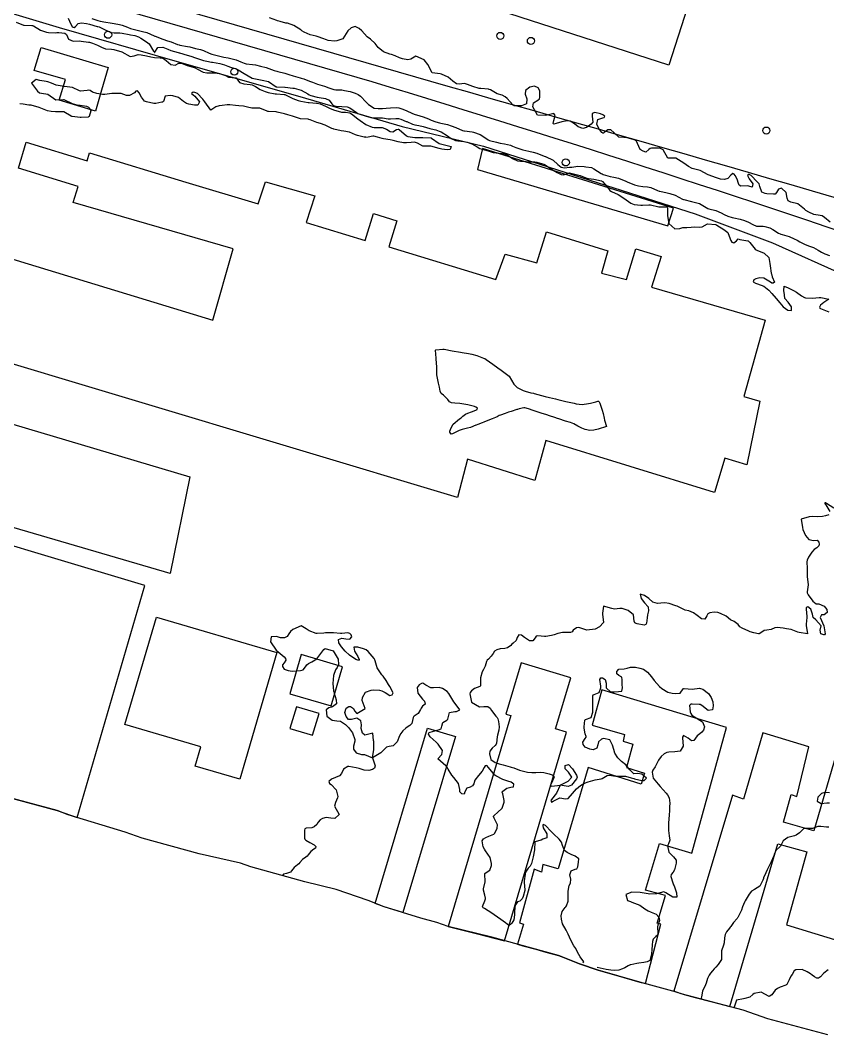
# Model space of a CAD drawing. Header units: metres. Extents: x 286371 to 293043, y 7462578 to 7466404.
# Drawn here: x 287607 to 287804.7, y 7465194.1 to 7465442.6 of the extents above; entities that cross this region are included whole.
import ezdxf

# ---------------------------------------------------------------- set-up
doc = ezdxf.new("R2010")
doc.units = ezdxf.units.M
doc.header["$MEASUREMENT"] = 0
for name, color, linetype in [('Area', 45, 'Continuous'), ('Curvas de Nivel 1m', 11, 'Continuous'), ('Curvas de Nivel 5m', 15, 'Continuous'), ('Divisas', 45, 'Continuous'), ('Edificações', 30, 'Continuous'), ('Linha Férrea', 20, 'Continuous'), ('Postes', 20, 'Continuous')]:
    doc.layers.add(name, color=color, linetype=linetype)

msp = doc.modelspace()

# ---------------------------------------------------------------- linework, layer by layer
at = {"layer": 'Area'}
msp.add_polyline3d([(287804.72, 7465194.1, 698.6), (287790, 7465197.99, 695.11), (287784.01, 7465200.11, 695.03), (287768.83, 7465204.13, 701.56), (287766.98, 7465204.73, 700.57), (287766.75, 7465204.81, 696.94), (287758.72, 7465206.98, 701.5), (287748.5, 7465209.93, 704.17), (287743.96, 7465211.5, 704.37), (287738.81, 7465213.5, 697.45), (287722.44, 7465217.98, 703.07), (287711.81, 7465220.6, 696.49), (287708.96, 7465221.63, 706.16), (287705.12, 7465222.67, 701.39), (287696.08, 7465225.41, 699.58), (287692.19, 7465226.95, 696.49), (287684.34, 7465229.68, 708.4), (287676.69, 7465231.56, 709.24), (287663.45, 7465235.2, 704.36), (287660.95, 7465236.14, 700.23), (287650.81, 7465238.41, 697.17), (287636.89, 7465242.22, 709.27), (287632.72, 7465243.72, 711.54), (287618.78, 7465247.97, 703.59), (287616.08, 7465249.05, 703.02), (287600.78, 7465253.08, 702.93)], dxfattribs=at)
at = {"layer": 'Curvas de Nivel 1m', "flags": 128}
for points, elevation in [([(287805.28, 7465393.13), (287803.94, 7465394.28), (287803.3, 7465394.69), (287802.84, 7465394.76), (287801.3, 7465395.05), (287800.06, 7465395.59), (287799.32, 7465396.02), (287798.98, 7465396.36), (287797.34, 7465397.67), (287795.68, 7465398.08), (287795.35, 7465398.19), (287794.99, 7465398.42), (287794.77, 7465399.02), (287794.55, 7465400.43), (287793.4, 7465401.51), (287792.63, 7465401.22), (287792.13, 7465400.46), (287791.8, 7465400.05), (287791.38, 7465399.98), (287789.77, 7465400.1), (287789.38, 7465400.17), (287788.59, 7465400.52), (287788.07, 7465401.86), (287787.87, 7465402.53), (287787.42, 7465403.07), (287785.92, 7465404.56), (287785.45, 7465404.8), (287785.2, 7465404.81), (287785.04, 7465404.57), (287785.43, 7465403.76), (287786.37, 7465402.55), (287786.22, 7465401.73), (287785.41, 7465402), (287784.93, 7465402.09), (287783.41, 7465402.01), (287783, 7465402.2), (287782.81, 7465402.61), (287782.51, 7465403.69), (287782, 7465404.62), (287781.76, 7465404.94), (287781.45, 7465405.06), (287780.97, 7465404.64), (287780.21, 7465403.88), (287779.43, 7465403.61), (287778.41, 7465403.7), (287777.43, 7465403.99), (287775.44, 7465404.72), (287773.46, 7465405.78), (287772.12, 7465406.13), (287771.48, 7465406.32), (287770.62, 7465406.8), (287769.5, 7465407.59), (287767.51, 7465408.84), (287765.51, 7465408.87), (287764.37, 7465410.89), (287763.55, 7465411.25), (287763.16, 7465411.3), (287761.55, 7465411.27), (287761.26, 7465411.23), (287760.93, 7465410.94), (287760.15, 7465410.34), (287759.54, 7465410.54), (287758.76, 7465410.98), (287758.13, 7465412.42), (287757.87, 7465412.99), (287757.58, 7465413.21), (287757.27, 7465413.31), (287755.59, 7465413.82), (287754.75, 7465413.87), (287753.59, 7465413.95), (287752.44, 7465415.07), (287751.61, 7465415.75), (287750.9, 7465415.81), (287749.96, 7465415.11), (287749.77, 7465414.94), (287749.6, 7465414.95), (287749.42, 7465415.12), (287748.64, 7465416.11), (287748.13, 7465417.14), (287748.43, 7465418.35), (287749.66, 7465418.71), (287749.99, 7465418.78), (287750.14, 7465419.11), (287749.67, 7465419.45), (287749.09, 7465419.71), (287747.68, 7465420), (287747.01, 7465419.82), (287747.01, 7465419.15), (287747.16, 7465417.64), (287746.82, 7465417.16), (287746.09, 7465416.7), (287745.62, 7465416.32), (287744.73, 7465416.08), (287743.62, 7465416.52), (287742.69, 7465417.22), (287741.64, 7465417.94), (287740.89, 7465418.01), (287739.64, 7465417.77), (287738.25, 7465417.29), (287737.64, 7465417.18), (287737.48, 7465417.31), (287737.66, 7465418.08), (287737.95, 7465419.29), (287737.68, 7465419.79), (287735.67, 7465419.33), (287733.67, 7465419.36), (287732.47, 7465421.38), (287732.69, 7465422.41), (287733.73, 7465423.08), (287734.13, 7465423.36), (287734.2, 7465423.82), (287734.18, 7465425.35), (287733.77, 7465426.05), (287732.87, 7465426.46), (287731.78, 7465426.27), (287730.74, 7465425.41), (287730.66, 7465424.5), (287731.04, 7465423.4), (287730.98, 7465422.14), (287729.71, 7465421.65), (287727.93, 7465421.67), (287727.71, 7465421.8), (287726.2, 7465423.48), (287725.74, 7465423.88), (287724.98, 7465424.26), (287723.75, 7465424.62), (287722.12, 7465425.54), (287721.77, 7465425.68), (287721.61, 7465425.71), (287719.77, 7465425.89), (287719.4, 7465425.94), (287717.78, 7465426.36), (287716.49, 7465426.92), (287715.79, 7465427.09), (287714.5, 7465426.94), (287713.79, 7465427.07), (287712.93, 7465427.68), (287711.81, 7465428.68), (287710.14, 7465429.4), (287709.82, 7465429.46), (287707.82, 7465429.75), (287706.83, 7465431.77), (287705.88, 7465432.89), (287703.89, 7465433.81), (287702.65, 7465433.07), (287701.88, 7465432.93), (287700.59, 7465433.16), (287699.89, 7465433.4), (287698.76, 7465433.89), (287697.9, 7465434.24), (287697.49, 7465434.32), (287695.91, 7465434.88), (287694.66, 7465435.95), (287693.94, 7465436.94), (287692.72, 7465437.98), (287691.96, 7465438.56), (287690.64, 7465440.01), (287689.99, 7465440.62), (287688.98, 7465441.06), (287688, 7465440.79), (287687.23, 7465440.07), (287685.95, 7465438.09), (287684.5, 7465437.56), (287683.94, 7465437.52), (287682.4, 7465437.69), (287681.95, 7465437.83), (287681.09, 7465438.17), (287679.96, 7465438.6), (287679.44, 7465438.72), (287677.97, 7465439.05), (287676.53, 7465439.69), (287675.98, 7465440.02), (287675.7, 7465440.25), (287674, 7465441.36), (287672.44, 7465441.87), (287672.01, 7465441.95), (287670.66, 7465442.32), (287670.02, 7465442.51), (287669.8, 7465442.56), (287668.04, 7465443.19)], 696), ([(287606.02, 7465442.13), (287607.85, 7465441.44), (287608.01, 7465441.43), (287609.89, 7465441.37), (287610.01, 7465441.35), (287610.24, 7465441.25), (287611.98, 7465440.16), (287613.48, 7465439.69), (287613.97, 7465439.61), (287615.56, 7465439.58), (287615.97, 7465439.63), (287616.46, 7465439.64), (287617.97, 7465439.46), (287618.38, 7465439.12), (287618.82, 7465437.99), (287619.94, 7465437.48), (287621.46, 7465437.55), (287621.94, 7465437.54), (287623.7, 7465437.27), (287623.94, 7465437.23), (287624.72, 7465437.02), (287625.93, 7465436.51), (287626.88, 7465436.03), (287627.91, 7465435.66), (287629.34, 7465435.52), (287629.91, 7465435.45), (287631.9, 7465434.91), (287633.89, 7465433.74), (287634.88, 7465433.88), (287635.89, 7465434.21), (287636.58, 7465434.16), (287637.89, 7465433.9), (287639.02, 7465433.67), (287639.88, 7465433.46), (287641.26, 7465433.4), (287641.88, 7465433.4), (287642.73, 7465432.75), (287643.86, 7465431.82), (287644.96, 7465431.61), (287645.86, 7465432.07), (287646.46, 7465432.1), (287647.86, 7465431.53), (287649.36, 7465431.15), (287649.85, 7465430.95), (287650.44, 7465430.64), (287651.82, 7465429.94), (287652.7, 7465429.72), (287653.82, 7465429.76), (287654.67, 7465429.73), (287655.82, 7465429.55), (287657.25, 7465429.09), (287657.81, 7465428.77), (287657.99, 7465428.7), (287659.8, 7465428.54), (287659.88, 7465428.48), (287660.71, 7465427.4), (287661.78, 7465427.05), (287663.3, 7465426.91), (287663.78, 7465426.79), (287664.57, 7465426.41), (287665.76, 7465425.65), (287666.97, 7465425.16), (287667.75, 7465424.96), (287669.46, 7465424.62), (287669.75, 7465424.59), (287671.62, 7465424.44), (287671.75, 7465424.42), (287672.13, 7465424.3), (287673.73, 7465423.46), (287675.03, 7465422.95), (287675.72, 7465422.78), (287677.47, 7465422.47), (287677.72, 7465422.44), (287679.58, 7465422.32), (287679.72, 7465422.31), (287680.41, 7465422.17), (287681.71, 7465421.56), (287682.76, 7465421.08), (287683.69, 7465420.66), (287685.64, 7465420.14), (287685.68, 7465420.14), (287685.72, 7465420.13), (287686.64, 7465420.08), (287687.68, 7465419.94), (287688.07, 7465419.66), (287689.65, 7465418.48), (287690.26, 7465418.03), (287691.63, 7465417.06), (287693.18, 7465416.42), (287693.62, 7465416.36), (287695.23, 7465416.34), (287695.62, 7465416.31), (287696.71, 7465415.93), (287697.61, 7465415.33), (287698.19, 7465415.32), (287699.09, 7465415.89), (287699.54, 7465415.96), (287699.62, 7465415.96), (287699.79, 7465415.88), (287701.59, 7465414.32), (287701.9, 7465414.16), (287703.59, 7465413.91), (287703.67, 7465413.9), (287705.59, 7465413.92), (287707.53, 7465413.81), (287707.58, 7465413.8), (287707.69, 7465413.75), (287709.57, 7465412.47), (287711.22, 7465412.04), (287711.56, 7465411.98), (287712.5, 7465411.68), (287712.24, 7465410.99), (287711.54, 7465410.86), (287710.22, 7465411.03), (287709.55, 7465411.19), (287707.55, 7465411.75), (287705.55, 7465411.79), (287704.27, 7465412.52), (287703.57, 7465412.76), (287702.73, 7465412.67), (287701.57, 7465412.59), (287700.8, 7465412.63), (287699.57, 7465412.82), (287698.33, 7465413.15), (287697.58, 7465413.34), (287695.92, 7465413.59), (287695.58, 7465413.64), (287694.47, 7465413.96), (287693.59, 7465414.22), (287693.36, 7465414.21), (287692.18, 7465414), (287691.65, 7465413.94), (287691.58, 7465413.95), (287691.19, 7465414.01), (287689.59, 7465414.36), (287689.06, 7465414.57), (287687.6, 7465415.17), (287686.27, 7465415.42), (287685.61, 7465415.53), (287683.78, 7465415.95), (287683.61, 7465415.99), (287683.29, 7465416.13), (287681.64, 7465416.94), (287680.51, 7465417.3), (287679.64, 7465417.56), (287677.97, 7465418.21), (287677.66, 7465418.35), (287677.49, 7465418.38), (287675.66, 7465418.49), (287675.34, 7465418.56), (287673.67, 7465419.11), (287672.54, 7465419.42), (287671.67, 7465419.66), (287669.88, 7465420.14), (287669.68, 7465420.16), (287667.77, 7465420.28), (287667.68, 7465420.28), (287667.62, 7465420.3), (287667.44, 7465420.37), (287665.69, 7465421.05), (287664.38, 7465421.1), (287663.69, 7465421.1), (287662.62, 7465421.37), (287661.7, 7465421.58), (287660.5, 7465421.68), (287659.7, 7465421.72), (287658.35, 7465421.87), (287657.7, 7465421.91), (287656.47, 7465421.77), (287655.7, 7465421.64), (287654.86, 7465421.4), (287653.68, 7465420.58), (287652.24, 7465422.61), (287651.72, 7465423.3), (287650.37, 7465424.64), (287649.75, 7465424.94), (287649.38, 7465425.02), (287648.97, 7465424.66), (287649.73, 7465424.02), (287650.88, 7465422.63), (287650.48, 7465421.85), (287649.7, 7465421.82), (287648.27, 7465422.1), (287647.71, 7465422.25), (287646.98, 7465422.69), (287645.73, 7465423.71), (287644.37, 7465424.09), (287643.74, 7465424.15), (287642.47, 7465424.03), (287642.08, 7465422.76), (287641.88, 7465422.59), (287641.71, 7465422.55), (287640.24, 7465422.25), (287639.71, 7465422.25), (287637.91, 7465422.63), (287637.72, 7465422.68), (287637.42, 7465422.83), (287636.69, 7465423.79), (287636.11, 7465424.85), (287635.76, 7465425.36), (287635.35, 7465425.27), (287635, 7465424.87), (287633.74, 7465424.21), (287633.06, 7465424.21), (287631.75, 7465424.64), (287631.5, 7465424.67), (287629.75, 7465424.68), (287629.46, 7465424.66), (287627.75, 7465424.44), (287627.18, 7465424.42), (287625.75, 7465424.64), (287624.74, 7465425.03), (287624.15, 7465425.43), (287623.76, 7465425.48), (287623.38, 7465425.43), (287621.76, 7465425.26), (287621.49, 7465425.35), (287619.77, 7465426.13), (287618.54, 7465426.35), (287617.77, 7465426.43), (287616.29, 7465426.65), (287615.78, 7465426.74), (287614.69, 7465427.18), (287613.79, 7465427.53), (287613.4, 7465427.59), (287611.79, 7465427.89), (287610.93, 7465428.1), (287609.78, 7465427.25), (287611.25, 7465425.23), (287611.75, 7465424.82), (287612.18, 7465424.79), (287613.74, 7465424.5), (287615.72, 7465423.16), (287617.64, 7465423.22), (287617.72, 7465423.19), (287617.82, 7465423.13), (287619.71, 7465422.19), (287620.88, 7465421.92), (287621.71, 7465421.82), (287623.2, 7465421.56), (287623.7, 7465421.37), (287624.06, 7465421.04), (287624.3, 7465420.42), (287623.87, 7465419.04), (287623.76, 7465418.94), (287623.66, 7465418.92), (287621.96, 7465418.77), (287621.66, 7465418.78), (287619.76, 7465419.01), (287619.66, 7465419.03), (287619.52, 7465419.11), (287617.68, 7465420.16), (287616.66, 7465420.17), (287615.68, 7465420.18), (287614.59, 7465420.27), (287613.68, 7465420.44), (287611.69, 7465421.22), (287609.7, 7465421.79), (287609.11, 7465421.86), (287607.71, 7465422.03), (287606.89, 7465422.11)], 698), ([(287618.73, 7465443.11), (287619.44, 7465441.67), (287619.73, 7465441.1), (287619.99, 7465440.9), (287620.21, 7465440.87), (287620.53, 7465441.09), (287621.22, 7465441.86), (287622.01, 7465441.96), (287623.2, 7465441.85), (287624, 7465441.65), (287625.88, 7465441.12), (287626, 7465441.1), (287626.35, 7465441), (287627.98, 7465440.16), (287629.27, 7465439.66), (287629.97, 7465439.54), (287631.36, 7465439.54), (287631.97, 7465439.48), (287633.72, 7465439.14), (287633.97, 7465439.09), (287635.09, 7465438.87), (287635.96, 7465438.6), (287636.56, 7465438.24), (287637.94, 7465437.33), (287638.59, 7465436.81), (287639.67, 7465435.03), (287639.85, 7465434.8), (287639.9, 7465434.76), (287639.94, 7465434.76), (287639.97, 7465434.79), (287640.73, 7465435.97), (287641.92, 7465436), (287643.11, 7465435.55), (287643.91, 7465435.23), (287645.67, 7465434.71), (287645.9, 7465434.64), (287645.98, 7465434.63), (287647.9, 7465434.11), (287648.74, 7465433.81), (287649.89, 7465433.4), (287651.65, 7465432.85), (287651.88, 7465432.78), (287652.68, 7465432.6), (287653.87, 7465432.39), (287654.09, 7465432.36), (287655.86, 7465432.04), (287657.04, 7465431.72), (287657.85, 7465431.36), (287658.46, 7465431.13), (287659.84, 7465430.72), (287660.33, 7465430.48), (287661.82, 7465429.54), (287663.8, 7465428.42), (287665.8, 7465428), (287666.25, 7465427.93), (287667.79, 7465427.6), (287669.69, 7465426.34), (287669.77, 7465426.29), (287669.83, 7465426.28), (287671.77, 7465426.22), (287671.86, 7465426.22), (287673.77, 7465426.02), (287674.06, 7465425.98), (287675.76, 7465425.47), (287677.39, 7465424.58), (287677.75, 7465424.36), (287678.15, 7465424.21), (287679.74, 7465423.8), (287680.21, 7465423.7), (287681.73, 7465423.47), (287682.67, 7465423.08), (287683.29, 7465422.13), (287683.71, 7465421.72), (287684.25, 7465421.58), (287685.71, 7465421.52), (287687.01, 7465421.38), (287687.7, 7465421.13), (287689.31, 7465420.04), (287689.67, 7465419.79), (287690.11, 7465419.58), (287691.66, 7465419.1), (287692.83, 7465418.81), (287693.66, 7465418.71), (287694.87, 7465418.74), (287695.66, 7465418.71), (287697.11, 7465418.46), (287697.65, 7465418.44), (287698.96, 7465418.59), (287699.65, 7465418.56), (287700.2, 7465418.42), (287701.49, 7465417.86), (287701.64, 7465417.78), (287703.01, 7465417.2), (287703.63, 7465417.03), (287704.61, 7465416.82), (287705.63, 7465416.56), (287707.31, 7465416.07), (287707.62, 7465415.99), (287708.78, 7465415.74), (287709.61, 7465415.48), (287710.05, 7465415.27), (287711.59, 7465414.29), (287712.52, 7465413.68), (287713.58, 7465413.18), (287714.17, 7465413.06), (287715.57, 7465412.95), (287716.43, 7465412.76), (287717.56, 7465412.33), (287718.84, 7465411.59), (287719.55, 7465411.21), (287720.07, 7465411.04), (287721.54, 7465410.62), (287722.81, 7465410.26), (287723.53, 7465410.14), (287725.04, 7465409.99), (287725.53, 7465409.88), (287726.47, 7465409.47), (287727.5, 7465408.78), (287728.73, 7465408.21), (287729.49, 7465408.13), (287730.87, 7465408.03), (287731.49, 7465407.95), (287732.95, 7465407.91), (287733.49, 7465407.83), (287735.17, 7465407.34), (287735.48, 7465407.21), (287735.84, 7465406.97), (287737.46, 7465405.86), (287738.46, 7465405.29), (287739.45, 7465404.85), (287739.97, 7465404.75), (287741.45, 7465405.24), (287743.45, 7465404.76), (287744.09, 7465404.56), (287745.44, 7465404.06), (287746.15, 7465403.88), (287747.43, 7465403.7), (287749.27, 7465403.28), (287749.43, 7465403.21), (287749.56, 7465403.11), (287750.66, 7465401.84), (287751.24, 7465401.09), (287751.3, 7465400.99), (287751.39, 7465400.9), (287751.78, 7465400.69), (287753.38, 7465399.94), (287754.77, 7465399.03), (287755.36, 7465398.62), (287756.51, 7465397.85), (287757.34, 7465397.49), (287758.97, 7465397.34), (287759.34, 7465397.35), (287760.86, 7465397.41), (287761.33, 7465397.38), (287763.32, 7465396.9), (287765.27, 7465396.93), (287765.32, 7465396.92), (287765.39, 7465396.87), (287765.48, 7465396.71), (287765.47, 7465394.87), (287765.45, 7465394.71), (287765.79, 7465392.87), (287767.24, 7465391.54), (287768.45, 7465391.62), (287769.25, 7465391.85), (287770.16, 7465391.89), (287771.25, 7465391.93), (287772.03, 7465391.99), (287773.25, 7465391.95), (287773.98, 7465392.02), (287775.26, 7465392.72), (287777.26, 7465392.56), (287777.51, 7465392.44), (287779.24, 7465391.37), (287780.22, 7465390.65), (287780.81, 7465389.04), (287780.95, 7465388.64), (287781.2, 7465388.28), (287781.72, 7465388.1), (287782.33, 7465388.62), (287782.77, 7465389.05), (287783.21, 7465388.94), (287785.16, 7465388.62), (287785.2, 7465388.61), (287785.25, 7465388.57), (287785.62, 7465388.15), (287786.89, 7465386.55), (287787.17, 7465386.4), (287787.37, 7465386.34), (287789.16, 7465385.6), (287790.29, 7465384.5), (287790.54, 7465383.07), (287790.58, 7465382.49), (287790.88, 7465380.68), (287790.91, 7465380.49), (287791.06, 7465379.78), (287791.65, 7465378.48), (287791.31, 7465378.21), (287791.04, 7465378.23), (287790.66, 7465378.49), (287789.06, 7465379.4), (287788.05, 7465379.55), (287787.06, 7465379.25), (287786.6, 7465379), (287786.44, 7465378.55), (287787.04, 7465378.2), (287787.51, 7465378.07), (287789.03, 7465377.47), (287790.31, 7465376.49), (287791, 7465375.72), (287792.07, 7465374.47), (287792.97, 7465373.38), (287793.77, 7465372.44), (287794.94, 7465371.57), (287795.82, 7465371.53), (287795.79, 7465372.41), (287794.97, 7465373.53), (287794.23, 7465374.44), (287794.07, 7465375.36), (287793.96, 7465376.44), (287794.01, 7465377.46), (287795.02, 7465377.07), (287796.3, 7465376.41), (287797.01, 7465375.99), (287798.23, 7465375.14), (287798.99, 7465374.71), (287799.26, 7465374.63), (287800.99, 7465374.5), (287802.6, 7465374.69), (287802.99, 7465374.68), (287804.98, 7465374.26), (287803.77, 7465373.48), (287802.96, 7465372.83), (287802.69, 7465372.3), (287802.77, 7465372.11), (287802.95, 7465371.97), (287804.16, 7465371.5), (287804.94, 7465371.16)], 697), ([(287624.58, 7465443.03), (287626.02, 7465442.54), (287626.62, 7465442.39), (287628.01, 7465442.13), (287629, 7465441.96), (287630.01, 7465441.82), (287631.33, 7465441.6), (287632, 7465441.43), (287633.28, 7465440.9), (287633.99, 7465440.63), (287634.32, 7465440.55), (287635.98, 7465440.14), (287636.93, 7465439.89), (287637.98, 7465439.59), (287639.82, 7465438.8), (287639.96, 7465438.73), (287640.06, 7465438.7), (287641.95, 7465438.01), (287643.09, 7465437.61), (287643.94, 7465437.31), (287645.54, 7465436.71), (287645.93, 7465436.58), (287646.09, 7465436.54), (287647.93, 7465436.2), (287648.51, 7465436.09), (287649.92, 7465435.74), (287651.11, 7465435.43), (287651.91, 7465435.18), (287653.26, 7465434.59), (287653.9, 7465434.34), (287654.24, 7465434.23), (287655.89, 7465433.79), (287656.82, 7465433.59), (287657.88, 7465433.4), (287659.25, 7465433.12), (287659.87, 7465432.95), (287660.99, 7465432.47), (287661.86, 7465432.08), (287662.35, 7465431.95), (287663.85, 7465431.78), (287664.6, 7465431.67), (287665.85, 7465431.39), (287667.19, 7465431.03), (287667.84, 7465430.83), (287669.16, 7465430.34), (287669.83, 7465430.12), (287670.11, 7465430.05), (287671.82, 7465429.63), (287672.76, 7465429.35), (287673.82, 7465429.04), (287675.53, 7465428.53), (287675.81, 7465428.44), (287676.43, 7465428.24), (287677.8, 7465427.74), (287678.56, 7465427.44), (287679.79, 7465426.98), (287681.47, 7465426.47), (287681.78, 7465426.37), (287682.34, 7465426.15), (287683.77, 7465425.64), (287684.29, 7465425.6), (287685.77, 7465425.55), (287686.41, 7465425.44), (287687.76, 7465425.18), (287689.02, 7465424.78), (287689.75, 7465424.42), (287690.33, 7465424.03), (287691.72, 7465422.58), (287692.29, 7465422), (287693.69, 7465421.12), (287694.66, 7465420.99), (287695.69, 7465421.02), (287696.57, 7465421.05), (287697.69, 7465421.15), (287699.04, 7465421.24), (287699.69, 7465421.2), (287700.71, 7465420.88), (287701.68, 7465420.41), (287702.92, 7465419.83), (287703.49, 7465419.63), (287703.67, 7465419.57), (287704.05, 7465419.43), (287705.66, 7465418.96), (287706.94, 7465418.48), (287707.65, 7465418.17), (287708.78, 7465417.74), (287709.64, 7465417.48), (287709.95, 7465417.41), (287711.63, 7465417.06), (287712.52, 7465416.79), (287713.62, 7465416.38), (287715.29, 7465415.64), (287715.61, 7465415.53), (287715.74, 7465415.51), (287717.61, 7465415.3), (287717.96, 7465415.24), (287719.6, 7465414.65), (287721.2, 7465413.55), (287721.58, 7465413.31), (287721.92, 7465413.2), (287723.57, 7465412.76), (287724.52, 7465412.55), (287725.57, 7465412.38), (287727, 7465412.02), (287727.56, 7465411.81), (287728.37, 7465411.44), (287729.54, 7465411.02), (287730.07, 7465410.88), (287731.53, 7465410.59), (287732.59, 7465410.32), (287733.52, 7465410.03), (287735.29, 7465409.34), (287735.51, 7465409.26), (287735.6, 7465409.24), (287737.5, 7465408.36), (287738.58, 7465407.29), (287739.47, 7465406.62), (287740.24, 7465406.5), (287741.47, 7465406.61), (287742.04, 7465406.67), (287743.48, 7465406.84), (287745.08, 7465406.78), (287745.48, 7465406.73), (287746.84, 7465406.52), (287747.47, 7465406.26), (287749.19, 7465405.12), (287749.45, 7465404.96), (287749.71, 7465404.85), (287751.44, 7465404.35), (287752.33, 7465404.19), (287753.44, 7465403.94), (287755.28, 7465403.17), (287755.43, 7465403.1), (287755.59, 7465403.02), (287757.41, 7465402.31), (287758.37, 7465402.02), (287759.41, 7465401.86), (287760.54, 7465401.82), (287761.41, 7465401.69), (287763, 7465400.91), (287763.39, 7465400.76), (287763.58, 7465400.72), (287765.38, 7465400.36), (287766.05, 7465400.19), (287767.37, 7465399.76), (287769.17, 7465398.82), (287769.35, 7465398.73), (287769.46, 7465398.7), (287771.35, 7465398.24), (287772.02, 7465398.09), (287773.34, 7465397.73), (287774.95, 7465396.73), (287775.32, 7465396.53), (287775.59, 7465396.45), (287777.31, 7465395.98), (287778.57, 7465395.41), (287779.3, 7465395.04), (287780.26, 7465394.65), (287781.29, 7465394.33), (287781.67, 7465394.25), (287783.28, 7465393.92), (287784.28, 7465393.59), (287785.27, 7465393.14), (287786.33, 7465392.56), (287787.26, 7465392.21), (287788.9, 7465392.16), (287789.26, 7465392.13), (287790.51, 7465391.74), (287791.25, 7465391.39), (287792.64, 7465390.45), (287793.05, 7465390.26), (287793.23, 7465390.22), (287793.5, 7465390.17), (287795.22, 7465389.68), (287796.5, 7465389.11), (287797.21, 7465388.74), (287797.87, 7465388.37), (287799.19, 7465387.69), (287800.25, 7465387.28), (287801.17, 7465386.94), (287802.32, 7465386.31), (287803.16, 7465385.84), (287804.01, 7465385.42), (287805.14, 7465384.96)], 696), ([(287806.21, 7465323.06), (287804.41, 7465324.27), (287804.23, 7465324.39), (287804.1, 7465324.4), (287803.93, 7465324.28), (287804.22, 7465323.88), (287805.24, 7465322.26)], 697), ([(287804.94, 7465321.5), (287804.18, 7465321.21), (287803.39, 7465321.08), (287802.17, 7465320.99), (287800.86, 7465321.02), (287800.17, 7465320.96), (287798.16, 7465320.37), (287798.5, 7465318.37), (287798.6, 7465317.89), (287799.21, 7465316.36), (287800.08, 7465315.42), (287801.2, 7465315.2), (287802.08, 7465315.27), (287802.51, 7465314.74), (287802.6, 7465314.31), (287802.51, 7465313.85), (287802.05, 7465313.36), (287801.36, 7465313), (287800.78, 7465312.33), (287800.01, 7465311.06), (287799.64, 7465310.35), (287799.6, 7465309.95), (287799.68, 7465308.35), (287799.67, 7465308.05), (287799.66, 7465306.35), (287799.91, 7465304.34), (287799.64, 7465302.6), (287799.66, 7465302.35), (287799.88, 7465301.9), (287801.06, 7465300.33), (287801.84, 7465299.68), (287802.51, 7465299.64), (287803.84, 7465299.11), (287804.45, 7465298.28), (287804.53, 7465297.55), (287803.8, 7465297), (287803.15, 7465296.95), (287802.8, 7465296.3), (287803.76, 7465294.28), (287804.08, 7465292.28), (287803.93, 7465292.08), (287803.73, 7465292.07), (287803.04, 7465292.29), (287802.87, 7465293.17), (287803.07, 7465294.29), (287801.79, 7465295.73), (287801.15, 7465296.32), (287800.97, 7465297.16), (287800.57, 7465298.33), (287799.83, 7465298.95), (287799.38, 7465298.8), (287799.39, 7465298.35), (287799.61, 7465296.53), (287799.61, 7465296.35), (287799.42, 7465294.7), (287799.41, 7465294.35), (287799.73, 7465292.34), (287797.74, 7465292.6), (287797.41, 7465292.71), (287795.75, 7465293.35), (287794.63, 7465293.55), (287793.75, 7465293.67), (287792.32, 7465293.89), (287791.75, 7465293.8), (287790.84, 7465293.38), (287789.75, 7465293.24), (287789.12, 7465293.13), (287788.31, 7465292.52), (287787.93, 7465292.32), (287787.73, 7465292.33), (287786.63, 7465292.54), (287785.74, 7465292.79), (287785.34, 7465292.96), (287783.75, 7465293.71), (287783.2, 7465294.04), (287782.79, 7465294.6), (287781.77, 7465295.33), (287780.85, 7465295.7), (287779.79, 7465296.65), (287778.44, 7465297.31), (287777.81, 7465297.52), (287776.89, 7465297.62), (287775.8, 7465297.43), (287775.35, 7465297.18), (287775.07, 7465296.73), (287774.64, 7465295.88), (287773.78, 7465295.97), (287772.72, 7465296.76), (287771.8, 7465297.48), (287770.65, 7465297.96), (287769.82, 7465298.14), (287768.33, 7465298.83), (287767.84, 7465299.05), (287767.51, 7465299.16), (287765.85, 7465299.75), (287764.85, 7465299.88), (287763.85, 7465299.79), (287762.99, 7465299.76), (287761.85, 7465300.07), (287760.88, 7465300.94), (287759.87, 7465301.67), (287758.79, 7465302.06), (287759.04, 7465300.97), (287759.85, 7465299.92), (287760.76, 7465298.94), (287760.85, 7465297.91), (287760.58, 7465296.94), (287760.49, 7465296.25), (287760.35, 7465294.95), (287760.14, 7465294.58), (287759.77, 7465294.46), (287758.02, 7465294.73), (287757.77, 7465294.8), (287757.45, 7465294.99), (287757.33, 7465295.44), (287757.14, 7465296.99), (287755.82, 7465298.04), (287754.37, 7465298.49), (287753.83, 7465298.5), (287752.5, 7465298.39), (287751.83, 7465298.5), (287749.83, 7465299.1), (287749.52, 7465297.4), (287749.52, 7465297.11), (287749.77, 7465295.1), (287748.84, 7465294.03), (287747.75, 7465293.49), (287745.74, 7465293.17), (287744.29, 7465293.73), (287743.75, 7465293.83), (287743.15, 7465293.81), (287742.34, 7465293.23), (287742.16, 7465292.81), (287741.74, 7465292.65), (287740.34, 7465292.65), (287739.73, 7465292.62), (287738.61, 7465292.4), (287737.73, 7465292.09), (287737.11, 7465291.91), (287735.72, 7465291.68), (287735.39, 7465291.66), (287733.72, 7465291.78), (287733.33, 7465291.75), (287733.04, 7465291.36), (287732.47, 7465290.61), (287731.7, 7465290.57), (287730.46, 7465291.4), (287729.72, 7465291.95), (287729.08, 7465292.07), (287728.65, 7465291.43), (287728.45, 7465290.68), (287727.69, 7465290.03), (287727.38, 7465289.76), (287727.13, 7465289.45), (287726.3, 7465288.84), (287725.67, 7465288.73), (287724.54, 7465288.63), (287723.67, 7465288.38), (287723.13, 7465288.05), (287722.75, 7465287.52), (287722.31, 7465286.86), (287721.63, 7465286.12), (287721.34, 7465285.83), (287721.16, 7465285.54), (287720.81, 7465284.35), (287720.41, 7465283.55), (287720.1, 7465283.04), (287719.71, 7465281.56), (287719.72, 7465279.75), (287719.68, 7465279.57), (287719.53, 7465279.41), (287718.21, 7465278.91), (287717.52, 7465278.34), (287717.2, 7465277.92), (287717.11, 7465277.61), (287717.47, 7465275.6), (287719.46, 7465274.45), (287720.48, 7465274.53), (287721.46, 7465274.5), (287722.03, 7465274.11), (287722.41, 7465273.53), (287723.42, 7465272.14), (287723.75, 7465271.84), (287723.93, 7465271.51), (287724.07, 7465270.84), (287724.29, 7465269.5), (287724.15, 7465268.72), (287723.83, 7465267.51), (287723.76, 7465267.09), (287723.58, 7465265.51), (287723.53, 7465265.29), (287723.31, 7465264.94), (287722.51, 7465264.31), (287722.01, 7465263.53), (287721.86, 7465262.95), (287722.21, 7465261.53), (287723.24, 7465260.82), (287724.28, 7465260.46), (287725.23, 7465260.18), (287726.96, 7465259.73), (287727.23, 7465259.66), (287727.85, 7465259.45), (287729.22, 7465258.89), (287729.9, 7465258.73), (287731.21, 7465258.46), (287732.28, 7465258.31), (287733.21, 7465258.33), (287734.26, 7465258.39), (287735.21, 7465258.3), (287736.51, 7465258), (287737.2, 7465257.78), (287737.69, 7465257.29), (287737.17, 7465255.88), (287736.82, 7465255.3), (287736.92, 7465255.06), (287737.16, 7465255), (287739.16, 7465255.26), (287741.18, 7465256.23), (287742.03, 7465257.22), (287741.21, 7465258.39), (287740.42, 7465259.25), (287740.4, 7465260.08), (287741.24, 7465260.29), (287742.22, 7465259.22), (287743.2, 7465257.65), (287743.36, 7465257.2), (287743.19, 7465256.76), (287741.96, 7465255.22), (287741.16, 7465254.9), (287739.16, 7465255.26), (287738.3, 7465253.28), (287737.11, 7465251.76), (287736.94, 7465251.48), (287736.98, 7465251.31), (287737.1, 7465251.1), (287737.49, 7465251.3), (287739.12, 7465252.17), (287740.5, 7465251.85), (287741.11, 7465251.95), (287742.21, 7465253.22), (287743.15, 7465254.34), (287744.21, 7465255.19), (287745.17, 7465255.76), (287746.06, 7465256.05), (287747.18, 7465256.37), (287747.77, 7465256.55), (287749.19, 7465256.76), (287749.45, 7465256.85), (287749.85, 7465257.1), (287750.71, 7465257.58), (287751.2, 7465257.66), (287752.78, 7465257.48), (287753.2, 7465257.43), (287754.78, 7465257.45), (287755.2, 7465257.43), (287756.61, 7465257), (287757.19, 7465256.85), (287757.37, 7465256.82), (287759.18, 7465256.37), (287759.78, 7465256.36), (287760.35, 7465256.95), (287759.21, 7465257.95), (287758.13, 7465258.06), (287757.21, 7465258), (287756.27, 7465259.01), (287755.24, 7465260.22), (287754.24, 7465261.04), (287753.27, 7465261.91), (287752.58, 7465263.06), (287752.36, 7465264.01), (287752.04, 7465265.07), (287751.33, 7465266.32), (287749.77, 7465266.68), (287749.33, 7465266.5), (287748.6, 7465265.86), (287748.39, 7465265.13), (287748.18, 7465264.26), (287747.3, 7465263.91), (287746.42, 7465264.03), (287745.3, 7465264.51), (287744.84, 7465265.18), (287744.71, 7465265.8), (287745.34, 7465266.7), (287745.54, 7465266.98), (287745.54, 7465267.17), (287745.35, 7465267.84), (287745.06, 7465269.18), (287745.06, 7465269.5), (287745.26, 7465271.18), (287745.29, 7465271.29), (287745.41, 7465271.36), (287746.75, 7465271.82), (287747.21, 7465273.15), (287747.21, 7465273.38), (287747.15, 7465275.15), (287747.16, 7465275.46), (287747.19, 7465277.15), (287747.27, 7465277.38), (287747.5, 7465277.48), (287748.7, 7465277.94), (287749.18, 7465279.12), (287749.16, 7465279.49), (287748.93, 7465281.12), (287749.12, 7465281.57), (287749.56, 7465281.52), (287750.18, 7465281.11), (287750.43, 7465280.21), (287750.49, 7465279.1), (287751.51, 7465278.11), (287752.48, 7465278.1), (287753.51, 7465278.18), (287754.31, 7465278.25), (287754.45, 7465279.04), (287754.36, 7465279.86), (287754.36, 7465281.04), (287754.25, 7465281.73), (287753.57, 7465282.09), (287753.03, 7465282.5), (287753.03, 7465283.06), (287753.59, 7465283.65), (287754.85, 7465283.77), (287755.6, 7465283.87), (287756.44, 7465284.16), (287757.6, 7465284.13), (287758.69, 7465283.87), (287759.59, 7465283.62), (287760.58, 7465282.94), (287761.57, 7465281.76), (287762.22, 7465280.91), (287763.53, 7465279.37), (287764.04, 7465278.89), (287765.51, 7465278.02), (287766.57, 7465277.79), (287767.51, 7465277.67), (287768.58, 7465277.74), (287769.33, 7465278.81), (287769.43, 7465278.9), (287769.53, 7465278.9), (287771.52, 7465278.77), (287773.31, 7465278.96), (287773.53, 7465278.95), (287774.13, 7465278.74), (287775.51, 7465277.71), (287776.18, 7465276.7), (287776.56, 7465275.62), (287776.67, 7465274.7), (287776.45, 7465273.7), (287775.45, 7465273.55), (287773.84, 7465274.74), (287773.47, 7465274.98), (287773.21, 7465275.01), (287771.47, 7465275.04), (287771.18, 7465275.06), (287770.86, 7465274.78), (287770.99, 7465273.23), (287771.18, 7465272.78), (287771.43, 7465272.37), (287772.45, 7465271.73), (287773.41, 7465271.17), (287774.02, 7465270.74), (287774.55, 7465269.56), (287774.3, 7465268.73), (287773.87, 7465268.24), (287773.36, 7465267.82), (287772.77, 7465267.34), (287772.34, 7465266.76), (287771.92, 7465266.18), (287771.33, 7465266.11), (287770.51, 7465266.79), (287769.35, 7465267.38), (287769.16, 7465266.99), (287769.14, 7465266.81), (287769.31, 7465264.8), (287768.53, 7465263.58), (287767.29, 7465263.44), (287765.79, 7465263.36), (287765.29, 7465263.22), (287764.68, 7465262.88), (287763.95, 7465262.22), (287763.26, 7465261.32), (287763.1, 7465261.07), (287763.01, 7465260.91), (287762.44, 7465259.71), (287761.91, 7465258.92), (287761.69, 7465258.45), (287761.95, 7465256.92), (287763.16, 7465255.46), (287763.65, 7465254.9), (287765.13, 7465253.25), (287765.46, 7465252.87), (287765.84, 7465252.14), (287766.01, 7465250.86), (287765.99, 7465249.95), (287765.95, 7465248.86), (287765.89, 7465248.03), (287765.78, 7465246.86), (287765.75, 7465246.13), (287765.73, 7465244.86), (287765.72, 7465244.13), (287765.85, 7465242.86), (287766.05, 7465241.77), (287765.74, 7465240.86), (287765.46, 7465240.34), (287765.78, 7465238.86), (287766.9, 7465237.71), (287767.61, 7465236.83), (287767.55, 7465236.16), (287767.23, 7465234.84), (287767.18, 7465234.51), (287766.84, 7465233.94), (287766.37, 7465233.31), (287766.31, 7465232.85), (287766.8, 7465231.27), (287766.97, 7465230.84), (287767.07, 7465230.56), (287767.7, 7465228.83), (287767.79, 7465227.78), (287766.75, 7465227.8), (287765.02, 7465228.87), (287764.77, 7465229.04), (287764.56, 7465229.09), (287763.65, 7465228.89), (287762.98, 7465228.68), (287762.76, 7465228.61), (287761.13, 7465228.56), (287760.76, 7465228.6), (287758.76, 7465228.96), (287756.76, 7465228.99), (287755.3, 7465228.47), (287755.68, 7465227.01), (287756.45, 7465226.72), (287756.73, 7465226.61), (287757.39, 7465226.32), (287758.72, 7465225.81), (287759.89, 7465224.95), (287760.7, 7465224.46), (287761.49, 7465224.12), (287762.68, 7465223.61), (287763.32, 7465222.89), (287763.48, 7465222.07), (287763.11, 7465220.9), (287763.03, 7465220.5), (287763.12, 7465218.9), (287763.02, 7465218.48), (287762.59, 7465218.19), (287761.99, 7465217.51), (287761.8, 7465216.92), (287761.72, 7465216.08), (287761.67, 7465214.92), (287761.51, 7465213.9), (287761.33, 7465212.93), (287761.12, 7465212.32), (287760.5, 7465211.98), (287759.64, 7465211.81), (287758.49, 7465211.66), (287757.92, 7465211.56), (287756.49, 7465211.24), (287756.3, 7465211.19), (287755.85, 7465211.01), (287755.04, 7465210.46), (287754.47, 7465210.21), (287753.56, 7465209.95), (287752.47, 7465209.86), (287751.61, 7465209.93), (287750.49, 7465210.08), (287748.24, 7465210.54)], 697), ([(287744.73, 7465211.76), (287744.97, 7465211.94), (287744.11, 7465213.19), (287743.45, 7465214.29), (287742.99, 7465215.21), (287742.56, 7465215.91), (287741.82, 7465217.23), (287741.12, 7465218.72), (287740.88, 7465219.24), (287740.62, 7465219.7), (287739.79, 7465221.26), (287739.48, 7465222.44), (287739.46, 7465223.26), (287739.69, 7465224.26), (287740.39, 7465225.25), (287740.55, 7465225.4), (287740.71, 7465225.67), (287741.12, 7465226.84), (287741.17, 7465227.24), (287741.18, 7465228.82), (287741.18, 7465229.24), (287741.39, 7465230.63), (287741.71, 7465231.23), (287741.81, 7465232.23), (287741.56, 7465233.23), (287741.86, 7465234.21), (287742.85, 7465234.62), (287743.29, 7465234.77), (287743.49, 7465235.2), (287743.7, 7465236.37), (287743.73, 7465237.2), (287742.89, 7465237.86), (287741.88, 7465238.24), (287740.91, 7465238.72), (287740.24, 7465239.25), (287739.73, 7465240.46), (287739.48, 7465241.27), (287738.96, 7465241.98), (287737.53, 7465243.3), (287736.99, 7465243.85), (287735.63, 7465245.33), (287735.02, 7465245.57), (287734.94, 7465245.42), (287734.93, 7465245.34), (287735.01, 7465244.76), (287735.94, 7465243.32), (287735.92, 7465242.37), (287734.96, 7465241.97), (287734.52, 7465241.78), (287732.95, 7465241.36), (287732.92, 7465239.36), (287732.6, 7465237.66), (287732.51, 7465237.37), (287732.17, 7465236.07), (287731.81, 7465235.38), (287731.33, 7465234.9), (287730.84, 7465234.17), (287730.66, 7465233.56), (287730.63, 7465233.4), (287730.36, 7465231.84), (287730.36, 7465231.4), (287730.57, 7465229.6), (287730.58, 7465229.4), (287730.17, 7465227.97), (287729.85, 7465227.41), (287729.31, 7465226.84), (287728.72, 7465226.66), (287728.22, 7465225.93), (287728.12, 7465225.43), (287728.04, 7465224.07), (287728.02, 7465223.43), (287727.87, 7465222.22), (287727.36, 7465221.44), (287727.01, 7465221.08), (287726.63, 7465220.84), (287725.84, 7465221.47), (287724.66, 7465222.36), (287723.01, 7465223.51), (287722.68, 7465223.73), (287721.58, 7465224.43), (287720.7, 7465224.99), (287720.37, 7465225.22), (287720.21, 7465225.55), (287720.72, 7465226.93), (287720.93, 7465227.35), (287720.94, 7465227.54), (287720.75, 7465228.32), (287720.44, 7465229.55), (287720.45, 7465229.87), (287720.8, 7465231.54), (287720.72, 7465233.55), (287720.75, 7465233.63), (287720.84, 7465233.7), (287721.95, 7465234.43), (287722.35, 7465235.52), (287722.37, 7465236.02), (287722.04, 7465237.53), (287720.92, 7465239.18), (287720.65, 7465239.55), (287720.36, 7465240.12), (287720.07, 7465241.56), (287720.41, 7465242.11), (287720.97, 7465242.42), (287721.75, 7465242.75), (287722.98, 7465243.26), (287723.13, 7465243.36), (287723.22, 7465243.51), (287723.77, 7465244.74), (287723.83, 7465245.5), (287723.04, 7465247.17), (287722.88, 7465247.52), (287722.9, 7465247.66), (287723.05, 7465247.82), (287723.96, 7465248.6), (287724.89, 7465249.49), (287724.97, 7465249.59), (287725.08, 7465249.84), (287725.49, 7465251.08), (287725.49, 7465251.48), (287725.13, 7465253.09), (287725.02, 7465253.49), (287725, 7465253.62), (287725.14, 7465253.79), (287726.13, 7465254.49), (287727.15, 7465254.73), (287727.75, 7465254.85), (287727.88, 7465255.44), (287727.17, 7465255.96), (287726.41, 7465256.23), (287725.18, 7465256.64), (287723.42, 7465257.51), (287723.2, 7465257.69), (287721.63, 7465259.54), (287721.23, 7465260.02), (287720.8, 7465259.98), (287720.56, 7465259.55), (287720.11, 7465258.66), (287719.19, 7465257.57), (287718.3, 7465256.46), (287718.07, 7465255.59), (287717.69, 7465255.06), (287717.15, 7465254.76), (287716.31, 7465254.46), (287715.88, 7465253.62), (287715.68, 7465253.07), (287715.13, 7465253.15), (287714.62, 7465253.64), (287714.59, 7465254.2), (287714.29, 7465255.65), (287713.19, 7465257.15), (287712.71, 7465257.67), (287711.79, 7465259.12), (287711.46, 7465259.69), (287711.24, 7465259.99), (287709.26, 7465261.72), (287710.22, 7465262.77), (287710.4, 7465263.71), (287709.32, 7465265.29), (287708.82, 7465265.73), (287707.34, 7465267.11), (287706.97, 7465267.76), (287707.03, 7465268.08), (287707.36, 7465268.26), (287708.54, 7465268.57), (287709.37, 7465268.78), (287710.02, 7465269.07), (287710.24, 7465269.71), (287710.49, 7465270.61), (287711.41, 7465271.19), (287711.73, 7465271.37), (287711.74, 7465271.69), (287712.12, 7465273), (287713.44, 7465273.26), (287713.83, 7465273.27), (287714.61, 7465273.65), (287713.47, 7465275.24), (287713.18, 7465275.67), (287712.7, 7465276.46), (287711.96, 7465277.69), (287711.51, 7465278.2), (287710.35, 7465278.88), (287709.53, 7465279.15), (287708.18, 7465279.08), (287707.52, 7465279.05), (287706.27, 7465279.77), (287705.54, 7465280.21), (287705.21, 7465280.12), (287704.7, 7465279.8), (287704.17, 7465279.15), (287704.38, 7465277.8), (287705.48, 7465276.34), (287705.98, 7465275.78), (287706.16, 7465275.07), (287705.46, 7465274.57), (287705.14, 7465274.1), (287705.03, 7465273.79), (287704.4, 7465272.83), (287703.42, 7465272.11), (287703.26, 7465271.98), (287703.2, 7465271.82), (287702.85, 7465270.36), (287702.38, 7465269.83), (287701.76, 7465269.46), (287701.37, 7465269.2), (287700.66, 7465268.56), (287700.15, 7465267.86), (287699.88, 7465267.34), (287699.32, 7465265.87), (287698.31, 7465264.89), (287697.31, 7465264.69), (287696.66, 7465264.56), (287696.06, 7465263.92), (287695.28, 7465263.13), (287693.26, 7465261.97), (287693.91, 7465259.96), (287693.77, 7465259.42), (287693.22, 7465259.05), (287692.37, 7465258.84), (287691.22, 7465258.94), (287689.96, 7465259.29), (287689.23, 7465259.5), (287687.49, 7465259.8), (287687.23, 7465259.79), (287686.12, 7465259.18), (287685.65, 7465258.09), (287685.2, 7465257.52), (287684.19, 7465257.11), (287683.18, 7465256.69), (287682.55, 7465256.13), (287682.69, 7465255.66), (287683.16, 7465255.36), (287684.36, 7465254.11), (287684.77, 7465252.45), (287684.72, 7465252.1), (287684.21, 7465250.99), (287683.91, 7465250.11), (287685.05, 7465248.09), (287684.06, 7465247.09), (287683.04, 7465247.18), (287681.9, 7465247.28), (287681.04, 7465247.09), (287680.46, 7465246.73), (287679.97, 7465246.17), (287679.6, 7465245.59), (287679.01, 7465245.05), (287678.38, 7465244.81), (287677, 7465244.68), (287676.69, 7465244.53), (287676.59, 7465244.22), (287676.59, 7465242.6), (287676.62, 7465242.22), (287676.71, 7465241.97), (287676.96, 7465241.75), (287677.95, 7465241.2), (287678.94, 7465240.62), (287679.37, 7465240.18), (287679.27, 7465239.84), (287678.92, 7465239.57), (287678.16, 7465238.95), (287677.54, 7465238.2), (287677.25, 7465237.86), (287676.89, 7465237.59), (287676.09, 7465237.02), (287675.43, 7465236.25), (287675.18, 7465235.94), (287674.86, 7465235.7), (287674.05, 7465235.07), (287673.42, 7465234.28), (287673.17, 7465233.95), (287672.23, 7465233.59), (287671.46, 7465233.43), (287671.3, 7465233.18)], 697), ([(287805.14, 7465253.38), (287804.02, 7465253.4), (287803.14, 7465253.17), (287802.27, 7465252.31), (287802.14, 7465251.34), (287803.1, 7465250.76), (287804.5, 7465250.87), (287805.1, 7465250.91)], 696), ([(287805, 7465244.92), (287804.35, 7465244.92), (287803.01, 7465245.07), (287802.24, 7465245.07), (287801, 7465244.64), (287800.73, 7465244.6), (287799, 7465244.65), (287798.79, 7465244.56), (287798.57, 7465244.36), (287797.78, 7465243.57), (287796.97, 7465242.97), (287796.56, 7465242.81), (287794.96, 7465242.41), (287793.78, 7465241.6), (287793.18, 7465240.44), (287793.1, 7465240.27), (287792.93, 7465240.14), (287792.06, 7465239.31), (287791.67, 7465238.46), (287791.47, 7465237.89), (287790.87, 7465236.47), (287790.19, 7465235.15), (287789.86, 7465234.49), (287789.55, 7465233.78), (287788.97, 7465232.5), (287788.93, 7465232.38), (287788.81, 7465231.94), (287788.04, 7465230.52), (287786.77, 7465229.68), (287786.05, 7465229.27), (287785.45, 7465228.56), (287785.22, 7465228.09), (287784.74, 7465227.31), (287784.44, 7465226.87), (287784.29, 7465226.58), (287783.85, 7465225.44), (287783.56, 7465224.59), (287783.29, 7465223.99), (287782.67, 7465222.85), (287782.57, 7465222.7), (287782.5, 7465222.61), (287781.64, 7465221.63), (287780.96, 7465220.63), (287780.82, 7465220.44), (287780.63, 7465220.2), (287779.94, 7465219.32), (287779.59, 7465218.65), (287779.42, 7465217.82), (287779.3, 7465216.65), (287779.16, 7465216.06), (287778.67, 7465214.66), (287778.66, 7465214.55), (287778.69, 7465212.66), (287778.65, 7465212.52), (287778.51, 7465212.29), (287777.85, 7465211.32), (287777.33, 7465210.68), (287776.92, 7465210.24), (287776.47, 7465209.76), (287775.98, 7465209.19), (287775.64, 7465208.71), (287775.26, 7465207.9), (287774.91, 7465206.72), (287774.78, 7465206.35), (287774.41, 7465205.61), (287774.1, 7465205.02), (287774, 7465204.73), (287773.76, 7465203.35), (287773.73, 7465203.06), (287773.71, 7465202.95)], 696)]:
    msp.add_lwpolyline(points, dxfattribs=dict(at, elevation=elevation))
for points, elevation in [([(287748.44, 7465349.28), (287748.6, 7465349.29), (287748.75, 7465349.12), (287748.88, 7465348.83), (287749.45, 7465347.11), (287749.72, 7465346.28), (287750, 7465345.11), (287750.08, 7465344.65), (287750.5, 7465343.09), (287748.49, 7465342.44), (287747.45, 7465342.19), (287746.49, 7465342.14), (287745.3, 7465342.38), (287744.5, 7465342.69), (287743.5, 7465343.21), (287742.51, 7465343.73), (287741.69, 7465344.06), (287740.52, 7465344.43), (287738.85, 7465344.96), (287738.53, 7465345.06), (287737.87, 7465345.29), (287736.54, 7465345.75), (287735.93, 7465345.94), (287734.56, 7465346.36), (287733.06, 7465346.87), (287732.57, 7465347.03), (287731.4, 7465347.39), (287730.58, 7465347.64), (287730.31, 7465347.68), (287729.17, 7465347.43), (287728.71, 7465347.29), (287728.57, 7465347.24), (287727.21, 7465346.81), (287726.56, 7465346.61), (287725.73, 7465346.3), (287724.55, 7465345.86), (287724.29, 7465345.76), (287723.75, 7465345.51), (287722.93, 7465345.13), (287722.54, 7465344.98), (287721.49, 7465344.58), (287720.52, 7465344.17), (287720.09, 7465343.99), (287719, 7465343.58), (287718.65, 7465343.44), (287718.51, 7465343.39), (287717.22, 7465342.89), (287716.5, 7465342.66), (287715.18, 7465342.33), (287714.49, 7465342.1), (287713.52, 7465341.67), (287712.87, 7465341.29), (287712.48, 7465341.21), (287712.16, 7465341.69), (287712.2, 7465341.98), (287712.5, 7465342.79), (287713.01, 7465343.67), (287714.53, 7465345.01), (287714.92, 7465345.25), (287715.33, 7465345.63), (287716.05, 7465346.12), (287716.55, 7465346.33), (287717.46, 7465346.7), (287718.57, 7465347.13), (287718.89, 7465347.26), (287718.92, 7465347.58), (287718.58, 7465347.84), (287718.2, 7465347.97), (287716.59, 7465348.4), (287715.63, 7465348.58), (287714.59, 7465348.72), (287713.44, 7465348.81), (287712.59, 7465348.9), (287712.07, 7465349.16), (287711.67, 7465349.69), (287710.62, 7465350.74), (287710.09, 7465351.18), (287709.85, 7465351.72), (287709.65, 7465352.72), (287709.41, 7465353.72), (287709.08, 7465355.33), (287709.04, 7465355.73), (287708.98, 7465357.47), (287708.97, 7465357.73), (287708.87, 7465359.62), (287708.87, 7465359.73), (287708.77, 7465360.87), (287708.7, 7465361.74), (287708.71, 7465361.81), (287708.79, 7465361.9), (287710.43, 7465362.07), (287710.79, 7465362.04), (287712.78, 7465361.67), (287714.78, 7465361.31), (287715.18, 7465361.24), (287716.77, 7465360.95), (287717.57, 7465360.8), (287718.77, 7465360.5), (287720.44, 7465359.88), (287720.76, 7465359.75), (287721.11, 7465359.55), (287722.74, 7465358.38), (287723.92, 7465357.51), (287724.72, 7465356.92), (287726.69, 7465355.46), (287727.87, 7465353.45), (287728.65, 7465352.65), (287730.14, 7465351.91), (287730.64, 7465351.75), (287732, 7465351.38), (287732.63, 7465351.23), (287732.82, 7465351.19), (287734.62, 7465350.68), (287735.51, 7465350.44), (287736.62, 7465350.17), (287738.07, 7465349.84), (287738.61, 7465349.71), (287740.6, 7465349.25), (287742.59, 7465348.8), (287743.13, 7465348.67), (287744.58, 7465348.53), (287746.15, 7465348.72), (287746.59, 7465348.82), (287747.94, 7465349.13)], 698), ([(287685.73, 7465292.42), (287685.41, 7465292.41), (287683.73, 7465292.57), (287683.27, 7465292.59), (287681.73, 7465292.54), (287681.37, 7465292.51), (287679.73, 7465292.39), (287679.49, 7465292.42), (287677.74, 7465293.05), (287677.03, 7465293.5), (287675.75, 7465294.23), (287673.74, 7465293.33), (287673.14, 7465292.87), (287672.76, 7465292.29), (287672.32, 7465291.69), (287671.71, 7465291.31), (287670.7, 7465291.33), (287669.71, 7465291.63), (287668.48, 7465291.59), (287668.28, 7465290.36), (287669.66, 7465288.33), (287671.64, 7465286.71), (287671.95, 7465286.3), (287672.07, 7465285.86), (287671.62, 7465285.17), (287671.19, 7465284.73), (287671.24, 7465284.31), (287671.59, 7465283.69), (287672.58, 7465283.3), (287673.59, 7465283.15), (287674.62, 7465283.22), (287675.59, 7465283.33), (287676.31, 7465283.52), (287676.85, 7465284.23), (287677.15, 7465284.68), (287677.62, 7465285.07), (287678.37, 7465285.46), (287679.63, 7465286.18), (287681.12, 7465288.15), (287681.32, 7465288.5), (287681.67, 7465288.73), (287683.66, 7465288.11), (287684.83, 7465286.1), (287684.95, 7465284.76), (287684.61, 7465284.1), (287684.2, 7465283.5), (287683.7, 7465282.11), (287683.54, 7465280.12), (287683.73, 7465278.33), (287683.76, 7465278.12), (287683.84, 7465277.79), (287684.37, 7465276.11), (287684.42, 7465275.16), (287683.45, 7465274.45), (287683.21, 7465274.37), (287682.53, 7465274.14), (287681.91, 7465273.67), (287682.06, 7465272.14), (287683.4, 7465271.15), (287684.51, 7465270.99), (287685.4, 7465270.91), (287686.68, 7465270.07), (287687.37, 7465269.4), (287688.39, 7465268.05), (287688.93, 7465266.44), (287688.92, 7465266.04), (287688.59, 7465264.76), (287688.63, 7465264.04), (287689.28, 7465263.16), (287690.57, 7465262.72), (287691.27, 7465262.71), (287693.26, 7465261.97), (287693.6, 7465263.97), (287693.61, 7465264.28), (287693.54, 7465265.97), (287693.52, 7465266.17), (287693.35, 7465267.96), (287691.35, 7465267.5), (287690.77, 7465268.01), (287690.5, 7465269.14), (287690.53, 7465270.01), (287690.37, 7465270.99), (287689.41, 7465271.63), (287688.14, 7465271.32), (287687.4, 7465271.36), (287686.77, 7465272.07), (287686.48, 7465273.02), (287686.79, 7465274.07), (287687.45, 7465274.47), (287687.9, 7465274.51), (287688.57, 7465274.04), (287688.85, 7465273.45), (287689.43, 7465272.78), (287691.44, 7465273.99), (287690.74, 7465276.01), (287690.78, 7465276.71), (287691.5, 7465277.99), (287692.96, 7465278.53), (287693.51, 7465278.63), (287694.96, 7465278.49), (287695.51, 7465278.37), (287696.37, 7465277.92), (287697.49, 7465277.24), (287698.03, 7465277.36), (287698.35, 7465277.89), (287697.53, 7465279.37), (287697.17, 7465279.91), (287696.6, 7465280.87), (287695.88, 7465281.93), (287695.57, 7465282.29), (287694.42, 7465283.95), (287693.92, 7465285.67), (287693.84, 7465285.96), (287693.64, 7465286.28), (287692.15, 7465287.99), (287691.67, 7465288.35), (287691.05, 7465288.62), (287689.68, 7465289.07), (287688.65, 7465289.07), (287688.86, 7465288.04), (287689.64, 7465286.72), (287689.98, 7465286.02), (287689.84, 7465285.81), (287689.63, 7465285.82), (287689.16, 7465286.03), (287687.65, 7465287.09), (287686.59, 7465288.07), (287685.68, 7465289.11), (287684.97, 7465290.1), (287684.92, 7465290.88), (287685.71, 7465291.25), (287686.71, 7465291.07), (287687.71, 7465290.99), (287688.19, 7465291.57), (287688.03, 7465292.05), (287687.73, 7465292.36), (287687.25, 7465292.54)], 697)]:
    msp.add_lwpolyline(points, close=True, dxfattribs=dict(at, elevation=elevation))
at = {"layer": 'Curvas de Nivel 5m', "elevation": 695, "flags": 128}
msp.add_lwpolyline([(287804.76, 7465209.97), (287804.47, 7465209.74), (287803.65, 7465209.08), (287802.9, 7465208.29), (287802.44, 7465207.96), (287802.06, 7465207.92), (287801.42, 7465208.31), (287800.86, 7465208.73), (287800.45, 7465208.99), (287799.64, 7465209.52), (287798.47, 7465210.07), (287796.85, 7465210.02), (287796.47, 7465209.74), (287795.97, 7465208.88), (287795.7, 7465208.41), (287795.27, 7465207.58), (287794.66, 7465206.42), (287794.55, 7465206.29), (287794.41, 7465206.21), (287793.07, 7465205.78), (287792.4, 7465205.46), (287791.84, 7465205.02), (287791.38, 7465204.47), (287790.99, 7465203.86), (287790.37, 7465203.43), (287788.39, 7465204.51), (287786.71, 7465204.21), (287786.38, 7465203.98), (287785.61, 7465203.31), (287784.37, 7465202.96), (287784.04, 7465202.91), (287782.36, 7465202.6), (287781.87, 7465201.08), (287781.82, 7465200.87), (287781.82, 7465200.78), (287781.84, 7465200.73)], dxfattribs=at)
at = {"layer": 'Divisas'}
msp.add_lwpolyline([(287462.5, 7465480.64), (287465.31, 7465485.56), (287469.43, 7465482.7), (287473.05, 7465486.56), (287483.25, 7465484.35), (287481.19, 7465481.24), (287505.01, 7465474.11), (287533.31, 7465465.51), (287568.56, 7465454.85), (287598.52, 7465446.25), (287616.52, 7465440.87), (287644.87, 7465432.68), (287675.48, 7465423.93), (287700.53, 7465416.63), (287720.39, 7465411.76), (287772.2, 7465395.22), (287791.17, 7465388.07), (287809.37, 7465379.94)], dxfattribs=at)
at = {"layer": 'Edificações'}
for points in [[(287664.44, 7465464.47), (287673.1, 7465493.1), (287739.93, 7465471.96), (287738.28, 7465466.01), (287757.63, 7465460.17), (287754.98, 7465450.57), (287770.37, 7465445.84), (287765.8, 7465431.66)], [(287720.19, 7465411.24), (287718.94, 7465406.05), (287765.55, 7465392.29), (287766.93, 7465396.61)], [(287651.26, 7465264.62), (287632.66, 7465270.1), (287640.41, 7465296.41), (287669.87, 7465287.74), (287662.13, 7465261.43), (287660.74, 7465256.7), (287649.87, 7465259.9)], [(287675.81, 7465287.24), (287672.99, 7465277.63), (287683.11, 7465274.65), (287685.94, 7465284.26)], [(287749.42, 7465278.59), (287747.04, 7465269.92), (287754.98, 7465267.67), (287754.65, 7465266.02), (287757, 7465265.26), (287755.42, 7465259.53), (287759.82, 7465258.21), (287759.03, 7465255.45), (287746.01, 7465259.53), (287738.71, 7465234.73), (287734.98, 7465235.8), (287734.65, 7465233.94), (287732.79, 7465234.67), (287729.24, 7465221.51), (287730.2, 7465221.18), (287728.71, 7465216.27), (287730.09, 7465215.89), (287733.2, 7465215.03), (287735.68, 7465214.36), (287738.81, 7465213.5), (287739.46, 7465213.24), (287743.96, 7465211.5), (287748.5, 7465209.93), (287752.82, 7465208.68), (287758.72, 7465206.98), (287760.1, 7465206.61), (287763.86, 7465221.17), (287762.93, 7465221.42), (287764.96, 7465228.23), (287760.09, 7465229.52), (287763.52, 7465240.96), (287771.4, 7465238.55), (287779.93, 7465269.36)], [(287674.61, 7465274.46), (287673.03, 7465269.09), (287678.6, 7465267.46), (287680.18, 7465272.82)], [(287713.56, 7465267.13), (287700.7, 7465224.01), (287696.08, 7465225.41), (287693.87, 7465226.28), (287706.69, 7465269.19)]]:
    msp.add_lwpolyline(points, close=True, dxfattribs=at)
for points in [[(287618.09, 7465428.09), (287610.45, 7465430.35), (287612.11, 7465435.93), (287628.56, 7465431.05), (287626.9, 7465425.48), (287625.4, 7465420.39), (287616.58, 7465423.01), (287618.09, 7465428.09)], [(287599.26, 7465385.9), (287654.2, 7465369.16), (287659.12, 7465386.6), (287619.96, 7465397.99), (287621.18, 7465401.86), (287606.59, 7465406.38), (287608.5, 7465412.79), (287623.37, 7465408.18), (287624, 7465410.14), (287647.59, 7465402.97), (287665.29, 7465397.64), (287667.03, 7465403.01), (287679.12, 7465399.6), (287676.98, 7465393.07), (287691.44, 7465388.68), (287693.46, 7465395.26), (287699.24, 7465393.47), (287697.22, 7465387.12), (287723.44, 7465379.13), (287725.7, 7465385.32), (287733.44, 7465383.18), (287735.81, 7465390.8), (287750.86, 7465386.12), (287749.3, 7465380.69), (287755.42, 7465379.14), (287757.73, 7465386.64), (287763.92, 7465384.74), (287761.55, 7465377.23), (287789.36, 7465369.12), (287784.16, 7465350.46), (287788.03, 7465349.31), (287784.9, 7465333.68), (287779.52, 7465335.35), (287776.97, 7465326.93), (287735.72, 7465339.68), (287732.99, 7465329.91), (287716.54, 7465335.08), (287714.05, 7465325.72), (287593.27, 7465361.96)], [(287738.08, 7465269), (287741.83, 7465281.54), (287729.68, 7465285.17), (287725.93, 7465272.63), (287727.08, 7465272.29), (287711.81, 7465220.6), (287718.95, 7465218.84), (287725.53, 7465217.14), (287740.78, 7465268.2), (287738.08, 7465269)]]:
    msp.add_lwpolyline(points, dxfattribs=at)
at = {"layer": 'Edificações', "elevation": 697.23}
msp.add_lwpolyline([(287551.93, 7465359.49), (287648.52, 7465330.79), (287643.73, 7465307.1), (287502.33, 7465348.48)], dxfattribs=at)
at = {"layer": 'Edificações'}
for points, elevation in [([(287562.22, 7465263.95), (287565.79, 7465262.85), (287568.26, 7465262.13), (287571.94, 7465261.23), (287578.87, 7465259.28), (287597.55, 7465253.98), (287616.08, 7465249.05), (287620.96, 7465247.3), (287637.55, 7465304.16), (287577.61, 7465322.1)], 704.35), ([(287766.98, 7465204.73), (287769.53, 7465203.94), (287772.28, 7465203.22), (287776.42, 7465202.12), (287780.71, 7465200.98), (287792.51, 7465240.87), (287799.59, 7465238.87), (287794.63, 7465221.06), (287811.4, 7465215.9), (287820.12, 7465246.64), (287814.7, 7465248.03), (287818.06, 7465261.14), (287807.27, 7465264.43), (287801.32, 7465244.01), (287793.89, 7465246.21), (287795.71, 7465252.91), (287797.09, 7465252.48), (287800.06, 7465264.59), (287788.79, 7465268.05), (287784.08, 7465251.82), (287781.42, 7465252.78)], 700.57)]:
    msp.add_lwpolyline(points, close=True, dxfattribs=dict(at, elevation=elevation))
at = {"layer": 'Linha Férrea'}
for points in [[(286381.9, 7466191.54, -0.034817), (286483.63, 7466136.23), (286637.59, 7466036.03), (286881.46, 7465875.71), (287117.31, 7465719.49, 0.005418), (287238.16, 7465637.94, 0.010292), (287320.61, 7465583.02, 0.018788), (287399.32, 7465533.46, 0.057979), (287521.87, 7465481.39), (287711.72, 7465426.48, -0.002898), (287879.49, 7465377.76), (287927.28, 7465363.25), (287977.96, 7465347.67), (288011.31, 7465337.66), (288037.94, 7465330.83), (288090.19, 7465315.26), (288107.16, 7465310.12)], [(287835.18, 7465381.47, 0.010304), (287693.16, 7465427.51), (287537.99, 7465472.45, -0.040382), (287441.99, 7465506.86, -0.042368), (287320.57, 7465578.57, -0.008489), (287246.96, 7465627.06, -0.004773), (287110.87, 7465718.76), (286883.88, 7465869.13), (286836.14, 7465900.58), (286681.72, 7466001.99, 0.002623), (286488.21, 7466128.28, 0.036116), (286381.9, 7466186.94, 0.036116)]]:
    msp.add_lwpolyline(points, format="xyb", dxfattribs=at)
at = {"layer": 'Postes'}
for centre in [(287628.54, 7465439.06), (287724.53, 7465438.79), (287732.02, 7465437.57), (287659.42, 7465430.01), (287789.66, 7465415.6), (287740.57, 7465407.79)]:
    msp.add_circle(centre, 0.866, dxfattribs=at)

doc.saveas('drawing.dxf')
